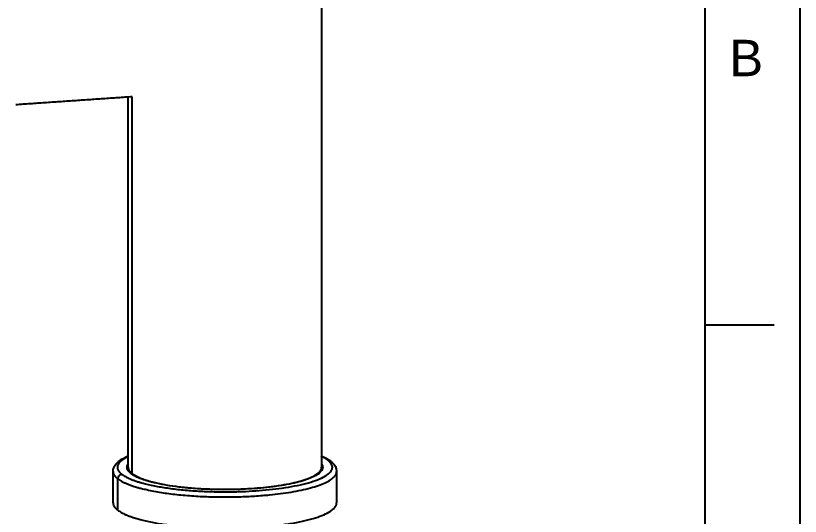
# Model space of a CAD drawing. Extents: x 10274 to 11115, y -16168 to -15573.
# Drawn here: x 10951.1 to 11115.5, y -15855.3 to -15750.3 of the extents above; entities that cross this region are included whole.
import ezdxf

# ---------------------------------------------------------------- set-up
doc = ezdxf.new("R2010")
doc.units = 0
doc.header["$MEASUREMENT"] = 0
doc.layers.get('0').update_dxf_attribs({"linetype": 'CONTINUOUS'})
doc.layers.add('FORM', color=7, linetype='CONTINUOUS')
doc.styles.get("Standard").update_dxf_attribs({"font": 'arial.ttf'})

# ---------------------------------------------------------------- blocks, each defined once
blk = doc.blocks.new('ST14')
for points, degree in [([(11411.99, -16559.15), (11411.99, -16631.44), (11411.99, -16703.73)], 2), ([(11411.82, -16701.02), (11412.69, -16701.39), (11413.43, -16701.8), (11414.03, -16702.26)], 3), ([(11363.49, -16712.01), (11363.49, -16708.35), (11363.49, -16704.7)], 2), ([(11415.49, -16704.7), (11415.49, -16708.35), (11415.49, -16712.01)], 2)]:
    blk.add_open_spline(points, degree=degree)
at = {"lineweight": -3}
for points, degree in [([(11367.95, -16617.51), (11354.4, -16618.44), (11340.85, -16619.38)], 2), ([(11366.99, -16703.73), (11366.99, -16660.65), (11366.99, -16617.57)], 2), ([(11367.95, -16705.22), (11367.95, -16661.36), (11367.95, -16617.51)], 2), ([(11340.85, -16619.38), (11340.85, -16619.38), (11340.85, -16619.38), (11340.85, -16619.37)], 3), ([(11364.6, -16713.72), (11364.6, -16710.07), (11364.6, -16706.42)], 2)]:
    blk.add_open_spline(points, degree=degree, dxfattribs=at)
for points, knots in [([(11363.49, -16704.7), (11363.49, -16704.41), (11363.55, -16704.12), (11363.66, -16703.84), (11363.83, -16703.39), (11364.13, -16702.99), (11364.5, -16702.64), (11365.14, -16702.04), (11366.01, -16701.53), (11367.1, -16701.07)], [0, 0, 0, 0, 2.320756, 2.320756, 2.320756, 6.186542, 6.186542, 6.186542, 12.81029, 12.81029, 12.81029, 12.81029]), ([(11414.07, -16702.29), (11414.21, -16702.4), (11414.35, -16702.52), (11414.48, -16702.64), (11415.07, -16703.19), (11415.47, -16703.88), (11415.49, -16704.66)], [73.943674, 73.943674, 73.943674, 73.943674, 75.282684, 75.282684, 75.282684, 81.36198, 81.36198, 81.36198, 81.36198])]:
    blk.add_open_spline(points, degree=3, knots=knots)
for points, weights in [([(11367, -16701.24), (11362.73, -16703.24), (11365.56, -16705.38)], [0.853900683976, 0.860685006, 1]), ([(11413.42, -16702.08), (11412.86, -16701.65), (11412.01, -16701.25)], [1, 0.968595574667, 0.94392560317]), ([(11414.28, -16702.56), (11414.02, -16702.04), (11413.42, -16702.08)], [0.875963312958, 0.796265895035, 1]), ([(11367.71, -16705.23), (11366.23, -16704.11), (11367, -16702.95)], [1, 0.914467050695, 0.878890091811]), ([(11366.99, -16703.73), (11366.99, -16704.49), (11367.95, -16705.22)], [1, 0.989271405171, 1]), ([(11363.49, -16704.71), (11363.5, -16705.58), (11364.6, -16706.42)], [0.907727134951, 0.942623931066, 1]), ([(11365.56, -16705.38), (11364.6, -16705.45), (11364.6, -16706.42)], [1, 0.707106781187, 1]), ([(11367.99, -16705.17), (11367.86, -16705.22), (11367.71, -16705.23)], [0.926945221029, 0.952277246071, 1])]:
    blk.add_rational_spline(points, weights, degree=2, dxfattribs=at)
for points, weights, knots in [([(11365.56, -16705.38), (11372.78, -16710.85), (11396.72, -16709.2), (11420.65, -16707.55), (11413.42, -16702.08)], [1, 0.707106781187, 1, 0.707106781187, 1], [0, 0, 0, 39.269908, 39.269908, 78.539816, 78.539816, 78.539816]), ([(11411.99, -16702.96), (11414.9, -16707.41), (11396.07, -16708.7), (11374.29, -16710.21), (11367.71, -16705.23)], [0.947464388911, 0.736280429986, 1, 0.707106781187, 1], [3.559448, 3.559448, 3.559448, 35.735616, 35.735616, 71.471233, 71.471233, 71.471233]), ([(11367.95, -16705.22), (11373.57, -16709.46), (11392.78, -16708.81), (11411.99, -16708.17), (11411.99, -16703.73)], [1, 0.756997130583, 1, 0.756997130583, 1], [-70.685835, -70.685835, -70.685835, -38.641733, -38.641733, -6.59763, -6.59763, -6.59763]), ([(11364.6, -16706.42), (11372.12, -16712.1), (11397.01, -16710.39), (11415.58, -16709.11), (11415.49, -16704.68)], [1, 0.707106781187, 1, 0.763937891812, 0.908392062888], [0.11127, 0.11127, 0.11127, 39.381178, 39.381178, 71.031406, 71.031406, 71.031406])]:
    blk.add_rational_spline(points, weights, degree=2, knots=knots, dxfattribs=at)
blk.add_rational_spline([(11363.49, -16712.01), (11363.49, -16712.88), (11364.6, -16713.72)], [1, 0.989271405171, 1], degree=2)
blk.add_rational_spline([(11364.6, -16713.72), (11371.09, -16718.63), (11393.29, -16717.88), (11415.49, -16717.13), (11415.49, -16712.01)], [1, 0.756997130583, 1, 0.756997130583, 1], degree=2, knots=[-81.681409, -81.681409, -81.681409, -44.652669, -44.652669, -7.623928, -7.623928, -7.623928])

msp = doc.modelspace()

# ---------------------------------------------------------------- linework, layer by layer
at = {"layer": 'FORM', "color": 7, "linetype": 'Continuous'}
for p, q in [((11115.49, -16167.98), (11115.49, -15573.28)), ((11095.47, -15593.3), (11095.47, -16147.96)), ((11095.47, -15815.16), (11110.02, -15815.16))]:
    msp.add_line(p, q, dxfattribs=at)

# ---------------------------------------------------------------- block references
at = {"xscale": 0.9009000000000001, "yscale": 0.9009000000000001, "zscale": 0.9009000000000001}
msp.add_blockref('ST14', (734.14, -796.61), dxfattribs=at)

# ---------------------------------------------------------------- texts
at = {"layer": 'FORM', "insert": (11104.17, -15759.19), "char_height": 7.63, "attachment_point": 5}
msp.add_mtext_dynamic_manual_height_columns('B', width=10.0119, gutter_width=12.51, heights=[0], dxfattribs=at)

doc.saveas('drawing.dxf')
